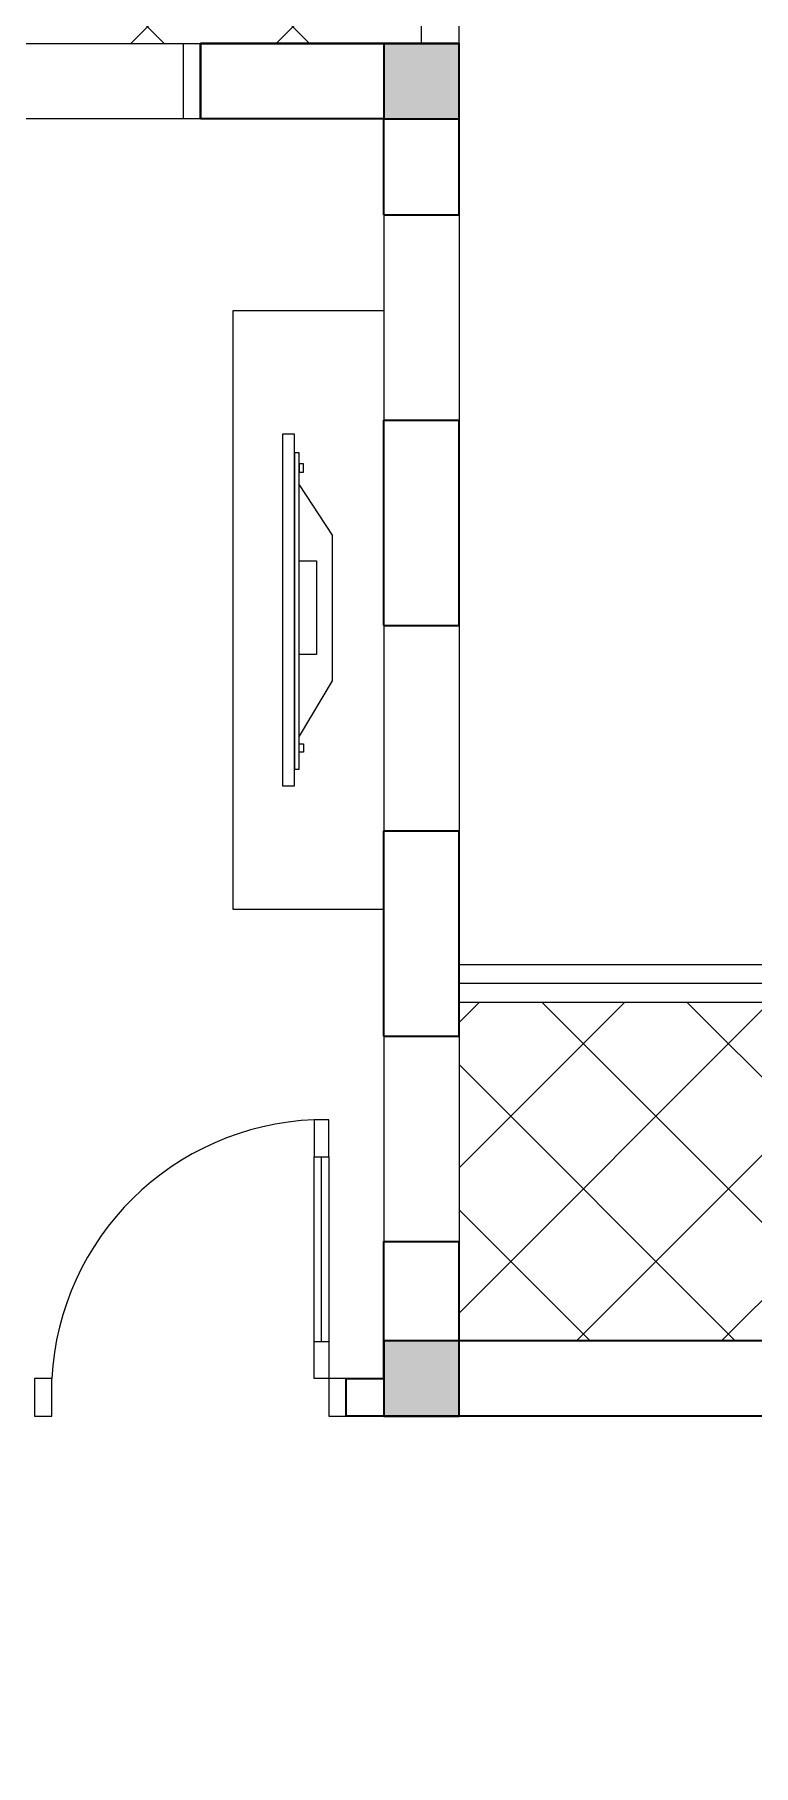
# Model space of a CAD drawing. Header units: millimetres. Extents: x -529782 to -142003, y -492574 to -273331.
# Drawn here: x -455142 to -453042, y -302816 to -297760 of the extents above; entities that cross this region are included whole.
import ezdxf

# ---------------------------------------------------------------- set-up
doc = ezdxf.new("R2010")
doc.units = ezdxf.units.MM
doc.header["$LTSCALE"] = 500
doc.header["$MEASUREMENT"] = 0
doc.linetypes.add('HIDDEN', pattern=[0.375, 0.25, -0.125])
doc.layers.get('0').update_dxf_attribs({"linetype": 'CONTINUOUS', "lineweight": 13})
for name, color, linetype, lineweight in [('1.cat 30', 30, 'CONTINUOUS', 35), ('1.cot', 2, 'CONTINUOUS', 35), ('4.dim 08', 8, 'CONTINUOUS', 13), ('CA.dim 08', 251, 'CONTINUOUS', 13), ('CA.thay 145', 145, 'CONTINUOUS', 18), ('noithat', 15, 'CONTINUOUS', 9)]:
    doc.layers.add(name, color=color, linetype=linetype, lineweight=lineweight)
doc.layers.add('HIDE', color=8, linetype='HIDDEN')
doc.layers.add('NTHT', color=5, linetype='CONTINUOUS')
pattern_1 = [(45, (-145523.5924993914, 15368.81805302692), (-212.1320343559642, 212.1320343559643), []), (135, (-145523.5924993914, 15368.81805302692), (-212.1320343559643, -212.1320343559642), [])]

# ---------------------------------------------------------------- blocks, each defined once
blk = doc.blocks.new('A$C1A9D127A')
at = {"layer": 'noithat', "color": 135, "linetype": 'Continuous'}
for p, q in [((49.99985728343017, 109.9998206971213), (-0.0001427165698260069, 109.9998206971213)), ((-0.0001427165698260069, 109.9998206971213), (-0.0001427165698260069, -0.000179302878677845)), ((49.99985728343017, -0.000179302878677845), (49.99985728343017, 109.9998206971213)), ((-0.0001427165698260069, -0.000179302878677845), (49.99985728343017, -0.000179302878677845))]:
    blk.add_line(p, q, dxfattribs=at)
blk = doc.blocks.new('A$C2BDB356E')
at = {"layer": 'noithat', "color": 135, "linetype": 'Continuous'}
for p, q in [((0.0007344302721321583, 599.9999563574092), (0.0007344302721321583, 699.9999563574092)), ((0.0007344302721321583, 699.9999563574092), (40.00073443027213, 699.9999563574092)), ((40.00073443027213, 699.9999563574092), (40.00073443027213, 599.9999563574092)), ((40.00073443027213, 599.9999563574092), (0.0007344302721321583, 599.9999563574092)), ((0.0007344302721321583, 99.99995635740925), (0.0007344302721321583, -4.364259075373411e-05)), ((40.00073443027213, 99.99995635740925), (0.0007344302721321583, 99.99995635740925)), ((40.00073443027213, -4.364259075373411e-05), (40.00073443027213, 99.99995635740925)), ((0.0007344302721321583, -4.364259075373411e-05), (40.00073443027213, -4.364259075373411e-05))]:
    blk.add_line(p, q, dxfattribs=at)
at = {"layer": 'noithat', "color": 8, "linetype": 'Continuous'}
for p, q in [((0.0007344302721321583, 99.99995635740925), (0.0007344302721321583, 599.9999563574092)), ((20.00073443027213, 599.9999563574092), (20.00073443027213, 99.99995635740925)), ((40.00073443027213, 599.9999563574092), (40.00073443027213, 99.99995635740925))]:
    blk.add_line(p, q, dxfattribs=at)
at = {"layer": 'noithat', "color": 1, "linetype": 'Continuous'}
blk.add_arc((10.18820847296689, 740.3098040898665), 740.9098847954065, 272.306074052381, 356.8812333185894, dxfattribs=at)
blk = doc.blocks.new('LCD')
blk.add_lwpolyline([(-293.9348753131344, -78.38028329071676), (-173.8344623679295, 0), (173.8344623679295, 0), (305.4047792079509, -78.38028329073131)])
for points in [[(-112.6690302749921, -37.38028329072404), (110.8309697250079, -37.38028329072404), (110.8309697250079, -78.38028329072404), (-112.6690302749921, -78.38028329072404)], [(-370.1690302749921, -89.59505676757544), (384.3309697250079, -89.59505676757544), (384.3309697250079, -78.38028329072404), (-370.1690302749921, -78.38028329072404)], [(-344.1690302749921, -78.38028329072404), (-324.1690302749921, -78.38028329072404), (-324.1690302749921, -67.88028329072404), (-344.1690302749921, -67.88028329072404)], [(344.1690302749921, -78.38028329072404), (324.1690302749921, -78.38028329072404), (324.1690302749921, -67.88028329072404), (344.1690302749921, -67.88028329072404)], [(-414.6691140700132, -89.59505676757544), (-414.6691140700132, -118.3803559560329), (424.3031381051987, -118.3803559560329), (424.3031381051987, -89.59505676757544)]]:
    blk.add_lwpolyline(points, close=True)

msp = doc.modelspace()

# ---------------------------------------------------------------- hatches: boundary and pattern name
at = {"layer": '1.cot'}
for points in [[(-453901.9635896764, -297786.3387839113), (-454121.9635896764, -297786.3387839113), (-454121.9635896764, -298006.3387839113), (-453901.9635896764, -298006.3387839113)], [(-453901.9635896762, -301576.3387839114), (-454121.9635896762, -301576.3387839114), (-454121.9635896762, -301796.3387839114), (-453901.9635896762, -301796.3387839114)]]:
    msp.add_hatch(color=256, dxfattribs=at).paths.add_polyline_path(points)
at = {"layer": 'HIDE'}
h = msp.add_hatch(dxfattribs=at)
h.set_pattern_fill('_USER', color=256, scale=300, angle=45, style=0, double=1, pattern_type=0)
h.set_pattern_definition(pattern_1)
h.paths.add_polyline_path([(-454011.9635896764, -297006.3387839113), (-454341.9635896764, -297006.3387839113), (-454341.9635896764, -296896.3387839113), (-457471.9635896764, -296896.3387839112), (-457471.9635896764, -297006.3387839113), (-457801.9635896764, -297006.3387839113), (-457801.9635896763, -297786.3387839113), (-457156.9635896764, -297786.3387839113), (-457106.9635897178, -297786.338783911), (-456556.9635896828, -297786.3387839435), (-456506.9635896829, -297786.3387839435), (-456506.9635896828, -297706.3387839388), (-456506.9635896828, -297306.3387839156), (-456506.9635896828, -297226.3387839108), (-456474.9635892262, -297226.3387839109, -0.3867462165818639), (-455906.9635896643, -297786.3387836438, -0.3867462169709407), (-455338.9635893298, -297226.3387839109), (-455306.9635896785, -297226.3387839109), (-455306.9635896785, -297306.3387839156), (-455306.9635896785, -297706.3387839388), (-455306.9635896785, -297786.3387839113), (-454656.9635896764, -297786.3387839113), (-454011.9635896764, -297786.3387839113)])
h = msp.add_hatch(dxfattribs=at)
h.set_pattern_fill('_USER', color=256, scale=300, angle=45, style=0, double=1, pattern_type=0)
h.set_pattern_definition(pattern_1)
h.paths.add_polyline_path([(-449511.9635896764, -300586.3387839113), (-453901.9635896764, -300586.3387839113), (-453901.9635896764, -301576.3387839113), (-452901.9635896764, -301576.3387839113), (-452851.9635897178, -301576.338783911), (-452301.9635896828, -301576.3387839435), (-452251.9635896828, -301576.3387839435), (-452251.9635896828, -301496.3387839388), (-452251.9635896828, -301096.3387839156), (-452251.9635896828, -301016.3387839108), (-452219.9635892262, -301016.3387839109, -0.3867462165818639), (-451651.9635896643, -301576.3387836438, -0.3867462169709407), (-451083.9635893298, -301016.3387839109), (-451051.9635896785, -301016.3387839109), (-451051.9635896785, -301096.3387839156), (-451051.9635896785, -301496.3387839388), (-451051.9635896785, -301576.3387839435), (-451001.9635896785, -301576.3387839435), (-450451.9635896764, -301576.338783911), (-450401.9635896764, -301576.338783911), (-449511.9635896765, -301576.3387839113)])

# ---------------------------------------------------------------- linework, layer by layer
at = {"layer": '1.cat 30'}
for p, q in [((-454656.9635896764, -297786.3387839113), (-453901.9635896764, -297786.3387839113)), ((-454656.9635896764, -297786.3387839113), (-454656.9635896764, -298006.3387839113)), ((-454656.9635896764, -297786.3387839113), (-454656.9635896764, -298006.3387839113)), ((-454656.9635896764, -297786.3387839113), (-454656.9635896764, -298006.3387839113)), ((-454656.9635896764, -298006.3387839112), (-454656.9635896764, -297786.338783911)), ((-454121.9635896764, -298286.3387839113), (-453901.9635896764, -298286.3387839113)), ((-454121.9635896764, -298886.3387839113), (-453901.9635896764, -298886.3387839113)), ((-454121.9635896764, -299486.3387839113), (-453901.9635896764, -299486.3387839113)), ((-454121.9635896764, -300086.3387839113), (-453901.9635896764, -300086.3387839113)), ((-454121.9635896764, -300686.3387839113), (-453901.9635896764, -300686.3387839113)), ((-454121.9635896764, -301286.3387839113), (-453901.9635896764, -301286.3387839113)), ((-454231.9635896764, -301686.3387839114), (-454121.9635896764, -301686.3387839113)), ((-454231.9635896764, -301796.3387839113), (-454231.9635896764, -301686.3387839113))]:
    msp.add_line(p, q, dxfattribs=at)
for points in [[(-453901.9635896764, -297786.3387839113), (-454656.9635896764, -297786.3387839113)], [(-453901.9635896764, -298286.3387839113), (-453901.9635896764, -297786.3387839113)], [(-454121.9635896764, -298286.3387839113), (-454121.9635896764, -298006.3387839113), (-454656.9635896764, -298006.3387839113)], [(-454121.9635896764, -299486.3387839113), (-454121.9635896764, -298886.3387839113)], [(-453901.9635896764, -299486.3387839113), (-453901.9635896764, -298886.3387839113)], [(-454121.9635896764, -300686.3387839113), (-454121.9635896764, -300086.3387839113)], [(-453901.9635896764, -300686.3387839113), (-453901.9635896764, -300086.3387839113)], [(-454121.9635896764, -301686.3387839113), (-454121.9635896764, -301286.3387839113)], [(-452901.9635896764, -301576.3387839113), (-453901.9635896764, -301576.3387839113), (-453901.9635896764, -301286.3387839113)], [(-452901.9635896764, -301796.3387839113), (-454231.9635896764, -301796.3387839113)]]:
    msp.add_lwpolyline(points, dxfattribs=at)
at = {"layer": '1.cot'}
for points in [[(-454121.9635896764, -298006.3387839113), (-453901.9635896764, -298006.3387839113), (-453901.9635896764, -297786.3387839113), (-454121.9635896764, -297786.3387839113)], [(-454121.9635896762, -301796.3387839114), (-453901.9635896762, -301796.3387839114), (-453901.9635896762, -301576.3387839114), (-454121.9635896762, -301576.3387839114)]]:
    msp.add_lwpolyline(points, close=True, dxfattribs=at)
at = {"layer": '4.dim 08'}
for p, q in [((-453901.9635896764, -297786.3387839113), (-453901.9635896764, -296786.3387839113)), ((-454011.9635896764, -297786.3387839113), (-454011.9635896764, -297006.3387839113)), ((-454121.9635896764, -298286.3387839113), (-454121.9635896764, -298886.3387839113)), ((-453901.9635896764, -298286.3387839113), (-453901.9635896764, -298886.3387839113)), ((-454121.9635896764, -299486.3387839113), (-454121.9635896764, -300086.3387839113)), ((-453901.9635896764, -299486.3387839113), (-453901.9635896764, -300086.3387839113)), ((-453901.9635896764, -300476.3387839113), (-448201.9635896764, -300476.3387839113)), ((-454121.9635896764, -300686.3387839113), (-454121.9635896764, -301286.3387839113)), ((-453901.9635896764, -300686.3387839113), (-453901.9635896764, -301286.3387839113))]:
    msp.add_line(p, q, dxfattribs=at)
for points in [[(-453901.9635896764, -300476.3387839113), (-448201.9635896764, -300476.3387839113)], [(-453901.9635896764, -300531.3387839113), (-448256.9635896764, -300531.3387839113), (-448256.9635896763, -304396.3387839113)], [(-453901.9635896764, -300586.3387839113), (-449511.9635896764, -300586.3387839113)]]:
    msp.add_lwpolyline(points, dxfattribs=at)
at = {"layer": 'CA.dim 08'}
for p, q in [((-457156.9635896764, -297786.3387839113), (-454656.9635896764, -297786.3387839113)), ((-455256.9635896785, -297786.3387839435), (-454706.9635896764, -297786.338783911)), ((-454656.9635896764, -298006.3387839112), (-457156.9635896764, -298006.3387839112))]:
    msp.add_line(p, q, dxfattribs=at)
at = {"layer": 'CA.thay 145'}
msp.add_lwpolyline([(-454706.9635896764, -297786.338783911), (-454656.9635896764, -297786.338783911), (-454656.9635896764, -298006.3387839112), (-454706.9635896764, -298006.3387839112)], close=True, dxfattribs=at)
at = {"layer": 'NTHT'}
msp.add_lwpolyline([(-454121.9635896764, -300086.3387839113), (-454121.9635896764, -300316.3387839114), (-454561.9635896764, -300316.3387839114), (-454561.9635896764, -298566.338783889), (-454121.9635896764, -298566.338783889), (-454121.9635896764, -299486.3387839113)], dxfattribs=at)

# ---------------------------------------------------------------- block references
at = {"layer": 'noithat', "xscale": 1.07999999995809, "yscale": 1.07999999995809, "zscale": 1.08, "rotation": 180}
msp.add_blockref('A$C2BDB356E', (-454281.9627964917, -300930.3388310453), dxfattribs=at)
at = {"layer": 'noithat', "rotation": 180}
for p in [(-455091.9637323929, -301686.3389632142), (-454231.9637323929, -301686.3389632142)]:
    msp.add_blockref('A$C1A9D127A', p, dxfattribs=at)
at = {"layer": 'NTHT', "xscale": 1.223999999929219, "yscale": 1.223999999929219, "zscale": 1.224, "rotation": 270}
msp.add_blockref('LCD', (-454273.0078796812, -299435.4427611911), dxfattribs=at)

doc.saveas('drawing.dxf')
